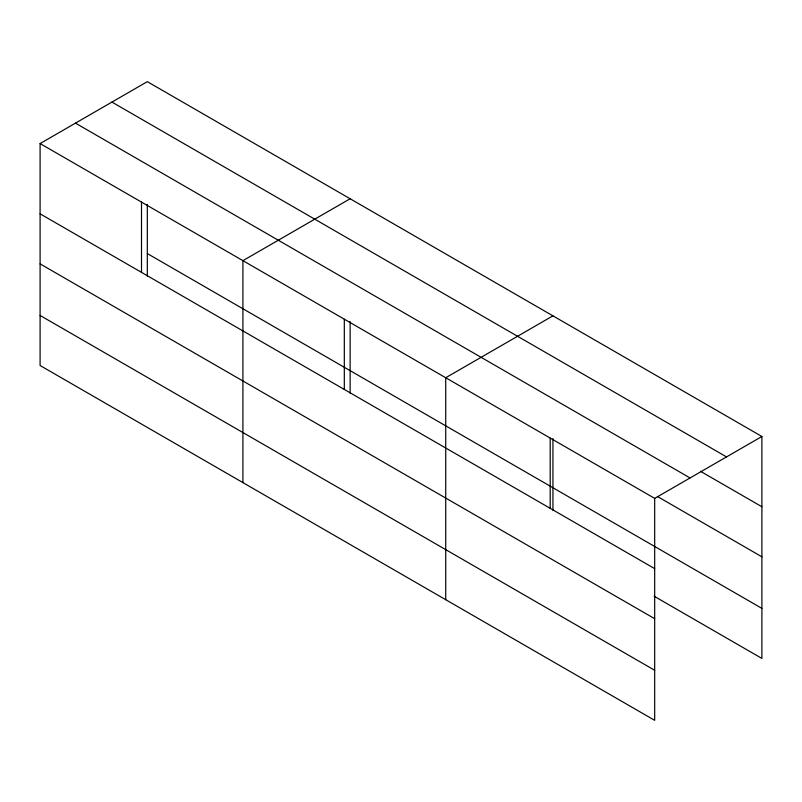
<?xml version="1.0" encoding="UTF-8"?>
<svg xmlns="http://www.w3.org/2000/svg" width="802" height="802" viewBox="0 0 802 802"><rect width="100%" height="100%" fill="white"/><g stroke="black" fill="none" stroke-linecap="round" stroke-linejoin="round"><path stroke-width="1.2" d="M40.1 143.558L654.683 498.383L654.683 720.336L40.1 365.512L40.1 143.558L147.317 81.664L761.9 436.488L761.9 658.442L654.191 596.257M350.133 198.756L242.916 260.65L242.916 482.603M552.939 315.848L445.722 377.742L445.722 599.696M654.683 498.383L761.9 436.488M111.939 102.085L726.522 456.909M700.507 471.305L761.9 506.754M75.478 123.137L690.061 477.962M657.419 496.488L761.9 556.809M147.317 253.552L761.9 608.387M40.1 213.823L654.683 568.648M40.1 263.878L654.683 618.713M40.1 315.457L654.683 670.282M552.939 438.624L552.939 510.262M550.202 438.062L550.202 508.328M350.133 321.532L350.133 393.17M344.319 319.196L344.319 389.461M147.317 204.44L147.317 276.078M141.503 202.104L141.503 272.369"/></g></svg>
